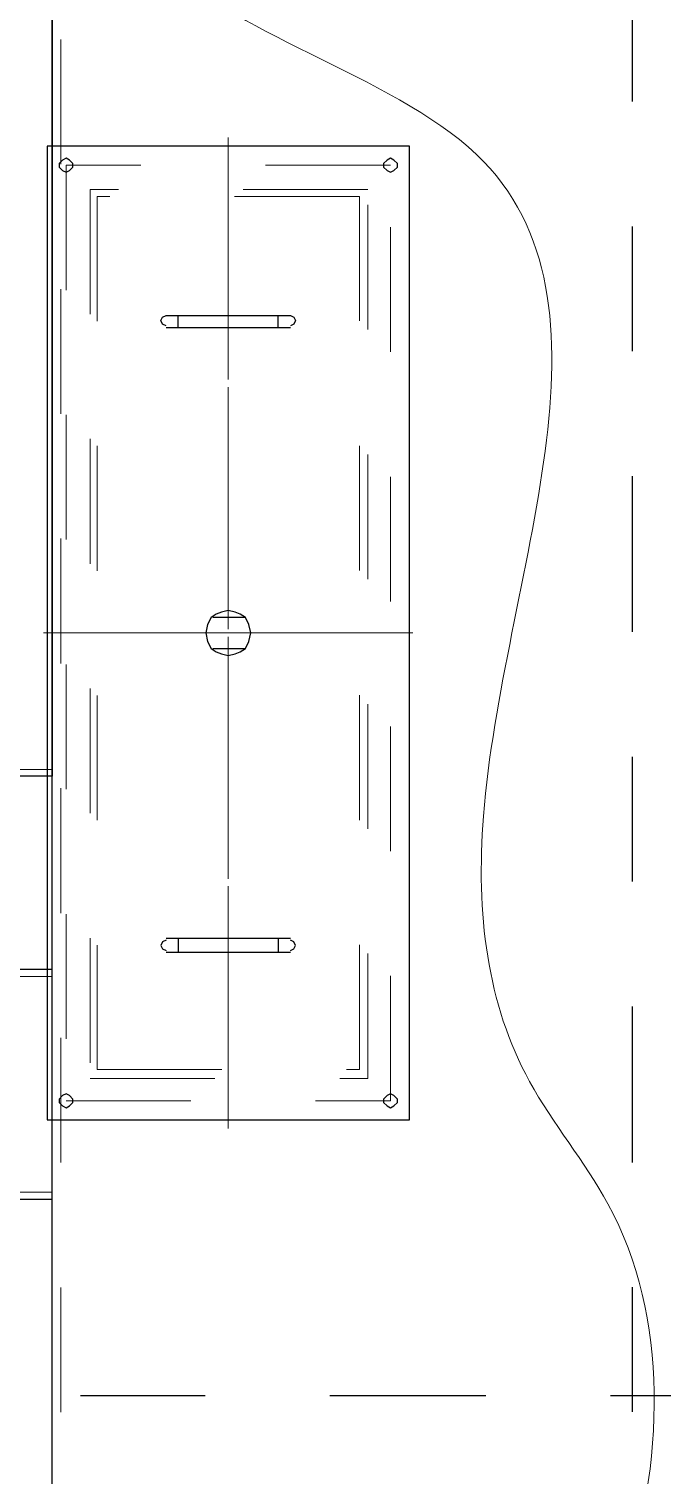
# Model space of a CAD drawing. Header units: metres. Extents: x 531759 to 532310, y 2675082 to 2675319.
# Drawn here: x 532024.62 to 532025.128, y 2675223.21 to 2675224.369 of the extents above; entities that cross this region are included whole.
import ezdxf

# ---------------------------------------------------------------- set-up
doc = ezdxf.new("R2010")
doc.units = ezdxf.units.M
doc.header["$MEASUREMENT"] = 0
doc.linetypes.add('CENTER', pattern=[2, 1.25, -0.25, 0.25, -0.25])
doc.linetypes.add('PDF_IMPORT', pattern=[1, 0.8, -0.2])
doc.layers.add('IDT', color=7, linetype='Continuous')

# ---------------------------------------------------------------- blocks, each defined once
blk = doc.blocks.new('IDT')
at = {"layer": 'IDT', "color": 8, "linetype": 'CENTER', "ltscale": 0.1}
for p, q in [((15.8275, 7.4232), (15.8275, 16.5476)), ((12.5447, 11.9854), (27.1642, 11.9854))]:
    blk.add_line(p, q, dxfattribs=at)
at = {"layer": 'IDT', "color": 0, "linetype": 'PDF_IMPORT', "lineweight": 13, "ltscale": 0.0125}
blk.add_line((16.2854, 14.1984), (16.2854, 9.7709), dxfattribs=at)
at = {"layer": 'IDT', "color": 0, "lineweight": 25}
for p, q in [((16.2923, 14.2039), (16.2923, 9.7654)), ((16.5468, 11.8277), (16.2923, 11.8277)), ((16.2923, 11.8277), (16.2923, 11.6437)), ((16.2964, 11.7641), (16.006, 11.7641)), ((16.006, 11.7641), (16.006, 10.984)), ((16.2964, 11.7641), (16.006, 11.7641)), ((16.006, 11.7641), (16.006, 10.984)), ((16.2964, 10.984), (16.2964, 11.7641)), ((16.2964, 10.984), (16.2964, 11.7641)), ((16.0184, 11.753), (16.0156, 11.7502)), ((16.0184, 11.753), (16.0156, 11.7502)), ((16.0212, 11.7544), (16.0184, 11.753)), ((16.0212, 11.7544), (16.0184, 11.753)), ((16.0239, 11.753), (16.0212, 11.7544)), ((16.0239, 11.753), (16.0212, 11.7544)), ((16.0267, 11.7502), (16.0239, 11.753)), ((16.0267, 11.7502), (16.0239, 11.753)), ((16.2784, 11.753), (16.2757, 11.7502)), ((16.2784, 11.753), (16.2757, 11.7502)), ((16.2812, 11.7544), (16.2784, 11.753)), ((16.2812, 11.7544), (16.2784, 11.753)), ((16.284, 11.753), (16.2812, 11.7544)), ((16.284, 11.753), (16.2812, 11.7544)), ((16.2867, 11.7502), (16.284, 11.753)), ((16.2867, 11.7502), (16.284, 11.753)), ((16.0156, 11.7502), (16.0156, 11.7475)), ((16.0156, 11.7502), (16.0156, 11.7475)), ((16.0156, 11.7475), (16.0184, 11.7447)), ((16.0156, 11.7475), (16.0184, 11.7447)), ((16.0184, 11.7447), (16.0212, 11.7433)), ((16.0184, 11.7447), (16.0212, 11.7433)), ((16.0212, 11.7433), (16.0239, 11.7447)), ((16.0212, 11.7433), (16.0239, 11.7447)), ((16.0239, 11.7447), (16.0267, 11.7475)), ((16.0239, 11.7447), (16.0267, 11.7475)), ((16.0267, 11.7475), (16.0267, 11.7502)), ((16.0267, 11.7475), (16.0267, 11.7502)), ((16.2757, 11.7502), (16.2757, 11.7475)), ((16.2757, 11.7502), (16.2757, 11.7475)), ((16.2757, 11.7475), (16.2784, 11.7447)), ((16.2757, 11.7475), (16.2784, 11.7447)), ((16.2784, 11.7447), (16.2812, 11.7433)), ((16.2784, 11.7447), (16.2812, 11.7433)), ((16.2812, 11.7433), (16.284, 11.7447)), ((16.2812, 11.7433), (16.284, 11.7447)), ((16.284, 11.7447), (16.2867, 11.7475)), ((16.284, 11.7447), (16.2867, 11.7475)), ((16.2867, 11.7475), (16.2867, 11.7502)), ((16.2867, 11.7475), (16.2867, 11.7502)), ((16.2923, 11.6437), (16.5468, 11.6437)), ((16.0986, 11.6271), (16.0972, 11.6244)), ((16.0972, 11.6244), (16.0986, 11.6216)), ((16.1014, 11.6285), (16.0986, 11.6271)), ((16.1014, 11.6299), (16.1111, 11.6299)), ((16.1111, 11.6299), (16.1913, 11.6299)), ((16.1111, 11.6188), (16.1111, 11.6299)), ((16.1913, 11.6299), (16.201, 11.6299)), ((16.1913, 11.6188), (16.1913, 11.6299)), ((16.2038, 11.6271), (16.201, 11.6285)), ((16.2051, 11.6244), (16.2038, 11.6271)), ((16.2038, 11.6216), (16.2051, 11.6244)), ((16.0986, 11.6216), (16.1014, 11.6202)), ((16.1014, 11.6188), (16.1111, 11.6188)), ((16.1111, 11.6188), (16.201, 11.6188)), ((16.201, 11.6202), (16.2038, 11.6216)), ((16.2923, 10.2675), (16.2923, 11.4888)), ((16.2923, 11.4888), (16.6339, 11.4888)), ((16.1512, 11.392), (16.1457, 11.3906)), ((16.1567, 11.3906), (16.1512, 11.392)), ((16.1346, 11.3809), (16.1332, 11.374)), ((16.1374, 11.3865), (16.1346, 11.3809)), ((16.1415, 11.3892), (16.1374, 11.3865)), ((16.1636, 11.3865), (16.1374, 11.3865)), ((16.1457, 11.3906), (16.1415, 11.3892)), ((16.1609, 11.3892), (16.1567, 11.3906)), ((16.165, 11.3865), (16.1609, 11.3892)), ((16.1678, 11.3809), (16.165, 11.3865)), ((16.1692, 11.374), (16.1678, 11.3809)), ((16.1332, 11.374), (16.1346, 11.3671)), ((16.1678, 11.3671), (16.1692, 11.374)), ((16.1346, 11.3671), (16.1374, 11.3616)), ((16.1374, 11.3616), (16.1636, 11.3616)), ((16.1374, 11.3616), (16.1415, 11.3588)), ((16.1415, 11.3588), (16.1457, 11.3574)), ((16.1457, 11.3574), (16.1512, 11.356)), ((16.1512, 11.356), (16.1567, 11.3574)), ((16.1567, 11.3574), (16.1609, 11.3588)), ((16.1609, 11.3588), (16.165, 11.3616)), ((16.165, 11.3616), (16.1678, 11.3671)), ((16.0972, 11.1237), (16.0986, 11.1264)), ((16.0986, 11.1264), (16.1014, 11.1278)), ((16.1913, 11.1292), (16.1014, 11.1292)), ((16.1111, 11.1292), (16.1111, 11.1195)), ((16.201, 11.1292), (16.1913, 11.1292)), ((16.1913, 11.1292), (16.1913, 11.1195)), ((16.201, 11.1278), (16.2038, 11.1264)), ((16.2038, 11.1264), (16.2051, 11.1237)), ((16.0986, 11.1209), (16.0972, 11.1237)), ((16.1014, 11.1195), (16.0986, 11.1209)), ((16.1111, 11.1195), (16.1014, 11.1195)), ((16.1913, 11.1195), (16.1111, 11.1195)), ((16.201, 11.1195), (16.1913, 11.1195)), ((16.2038, 11.1209), (16.201, 11.1195)), ((16.2051, 11.1237), (16.2038, 11.1209)), ((16.0184, 11.0033), (16.0156, 11.0006)), ((16.0184, 11.0033), (16.0156, 11.0006)), ((16.0156, 11.0006), (16.0156, 10.9978)), ((16.0156, 11.0006), (16.0156, 10.9978)), ((16.0156, 10.9978), (16.0184, 10.995)), ((16.0156, 10.9978), (16.0184, 10.995)), ((16.0212, 11.0047), (16.0184, 11.0033)), ((16.0212, 11.0047), (16.0184, 11.0033)), ((16.0239, 11.0033), (16.0212, 11.0047)), ((16.0239, 11.0033), (16.0212, 11.0047)), ((16.0267, 11.0006), (16.0239, 11.0033)), ((16.0267, 11.0006), (16.0239, 11.0033)), ((16.0239, 10.995), (16.0267, 10.9978)), ((16.0239, 10.995), (16.0267, 10.9978)), ((16.0267, 10.9978), (16.0267, 11.0006)), ((16.0267, 10.9978), (16.0267, 11.0006)), ((16.2784, 11.0033), (16.2757, 11.0006)), ((16.2784, 11.0033), (16.2757, 11.0006)), ((16.2757, 11.0006), (16.2757, 10.9978)), ((16.2757, 11.0006), (16.2757, 10.9978)), ((16.2757, 10.9978), (16.2784, 10.995)), ((16.2757, 10.9978), (16.2784, 10.995)), ((16.2812, 11.0047), (16.2784, 11.0033)), ((16.2812, 11.0047), (16.2784, 11.0033)), ((16.284, 11.0033), (16.2812, 11.0047)), ((16.284, 11.0033), (16.2812, 11.0047)), ((16.2867, 11.0006), (16.284, 11.0033)), ((16.2867, 11.0006), (16.284, 11.0033)), ((16.284, 10.995), (16.2867, 10.9978)), ((16.284, 10.995), (16.2867, 10.9978)), ((16.2867, 10.9978), (16.2867, 11.0006)), ((16.2867, 10.9978), (16.2867, 11.0006)), ((16.0184, 10.995), (16.0212, 10.9936)), ((16.0184, 10.995), (16.0212, 10.9936)), ((16.0212, 10.9936), (16.0239, 10.995)), ((16.0212, 10.9936), (16.0239, 10.995)), ((16.2784, 10.995), (16.2812, 10.9936)), ((16.2784, 10.995), (16.2812, 10.9936)), ((16.2812, 10.9936), (16.284, 10.995)), ((16.2812, 10.9936), (16.284, 10.995)), ((16.006, 10.984), (16.2964, 10.984)), ((16.006, 10.984), (16.2964, 10.984))]:
    blk.add_line(p, q, dxfattribs=at)
at = {"layer": 'IDT', "color": 0, "lineweight": 13}
for p, q in [((16.5468, 11.8221), (16.2923, 11.8221)), ((16.2923, 11.8221), (16.2923, 11.6493)), ((16.2923, 11.6493), (16.5468, 11.6493)), ((16.2923, 11.4833), (16.3545, 11.4833)), ((16.0032, 11.374), (16.2992, 11.374)), ((16.2992, 11.374), (16.0032, 11.374))]:
    blk.add_line(p, q, dxfattribs=at)
at = {"layer": 'IDT', "color": 0, "linetype": 'PDF_IMPORT', "lineweight": 13, "ltscale": 0.044167}
for p, q in [((16.1512, 10.977), (16.1512, 11.771)), ((16.1512, 11.771), (16.1512, 10.977))]:
    blk.add_line(p, q, dxfattribs=at)
at = {"layer": 'IDT', "color": 0, "linetype": 'PDF_IMPORT', "lineweight": 13, "ltscale": 0.038333}
for p, q in [((16.2812, 11.7488), (16.0212, 11.7488)), ((16.0212, 11.7488), (16.0212, 10.9992)), ((16.2812, 11.7488), (16.0212, 11.7488)), ((16.0212, 11.7488), (16.0212, 10.9992)), ((16.2812, 10.9992), (16.2812, 11.7488)), ((16.2812, 10.9992), (16.2812, 11.7488)), ((16.0212, 10.9992), (16.2812, 10.9992)), ((16.0212, 10.9992), (16.2812, 10.9992))]:
    blk.add_line(p, q, dxfattribs=at)
at = {"layer": 'IDT', "color": 0, "linetype": 'PDF_IMPORT', "lineweight": 13, "ltscale": 0.023333}
for p, q in [((16.2618, 11.7309), (16.0392, 11.7309)), ((16.0392, 11.7309), (16.0392, 11.0185)), ((16.2618, 11.0185), (16.2618, 11.7309)), ((16.0392, 11.0185), (16.2618, 11.0185))]:
    blk.add_line(p, q, dxfattribs=at)
at = {"layer": 'IDT', "color": 0, "linetype": 'PDF_IMPORT', "lineweight": 13, "ltscale": 0.02}
for p, q in [((16.2563, 11.7239), (16.0461, 11.7239)), ((16.0461, 11.7239), (16.0461, 11.0241)), ((16.2563, 11.0241), (16.2563, 11.7239)), ((16.0461, 11.0241), (16.2563, 11.0241))]:
    blk.add_line(p, q, dxfattribs=at)
at = {"layer": 'IDT', "color": 0, "lineweight": 0}
blk.add_spline([(15.9622, 13.9988), (16.2237, 13.7751), (16.0971, 13.511), (16.0112, 13.5176), (15.9956, 12.8851), (16.0279, 12.771), (16.1984, 12.7333), (16.1828, 12.5752), (16.0214, 12.4272), (15.8468, 11.8315), (15.9096, 11.7335), (15.9466, 11.5207), (15.9523, 10.9905), (16.1984, 10.8351), (15.9041, 10.2526), (16.123, 9.8017), (15.9309, 9.6505), (15.5113, 9.8494), (15.4898, 10.1907), (15.4655, 10.3259), (15.5356, 10.817), (15.6348, 11.0052), (15.5842, 11.1823), (15.4202, 11.3797), (15.4358, 11.6324), (15.6243, 12.0136), (15.5513, 12.095), (15.5513, 12.5056), (15.4779, 13.1065), (15.5911, 13.5215), (15.817, 13.6998), (15.9392, 13.8645), (15.9154, 13.9551)], degree=3, dxfattribs=at)
blk.add_spline([(15.9622, 13.9988), (16.2237, 13.7751), (16.0971, 13.511), (16.0112, 13.5176), (15.9956, 12.8851), (16.0279, 12.771), (16.1984, 12.7333), (16.1828, 12.5752), (16.0214, 12.4272), (15.8468, 11.8315), (15.9096, 11.7335), (15.9466, 11.5207), (15.9523, 10.9905), (16.1984, 10.8351), (15.9041, 10.2526), (16.123, 9.8017), (15.9309, 9.6505), (15.5113, 9.8494), (15.4898, 10.1907), (15.4655, 10.3259), (15.5356, 10.817), (15.6348, 11.0052), (15.5842, 11.1823), (15.4202, 11.3797), (15.4358, 11.6324), (15.6243, 12.0136), (15.5513, 12.095), (15.5513, 12.5056), (15.4779, 13.1065), (15.5911, 13.5215), (15.817, 13.6998), (15.9392, 13.8645), (15.9154, 13.9551)], degree=3, dxfattribs=at)

msp = doc.modelspace()

# ---------------------------------------------------------------- block references
at = {"layer": 'IDT', "color": 8, "rotation": 180}
msp.add_blockref('IDT', (532040.9313, 2675235.2589), dxfattribs=at)

doc.saveas('drawing.dxf')
